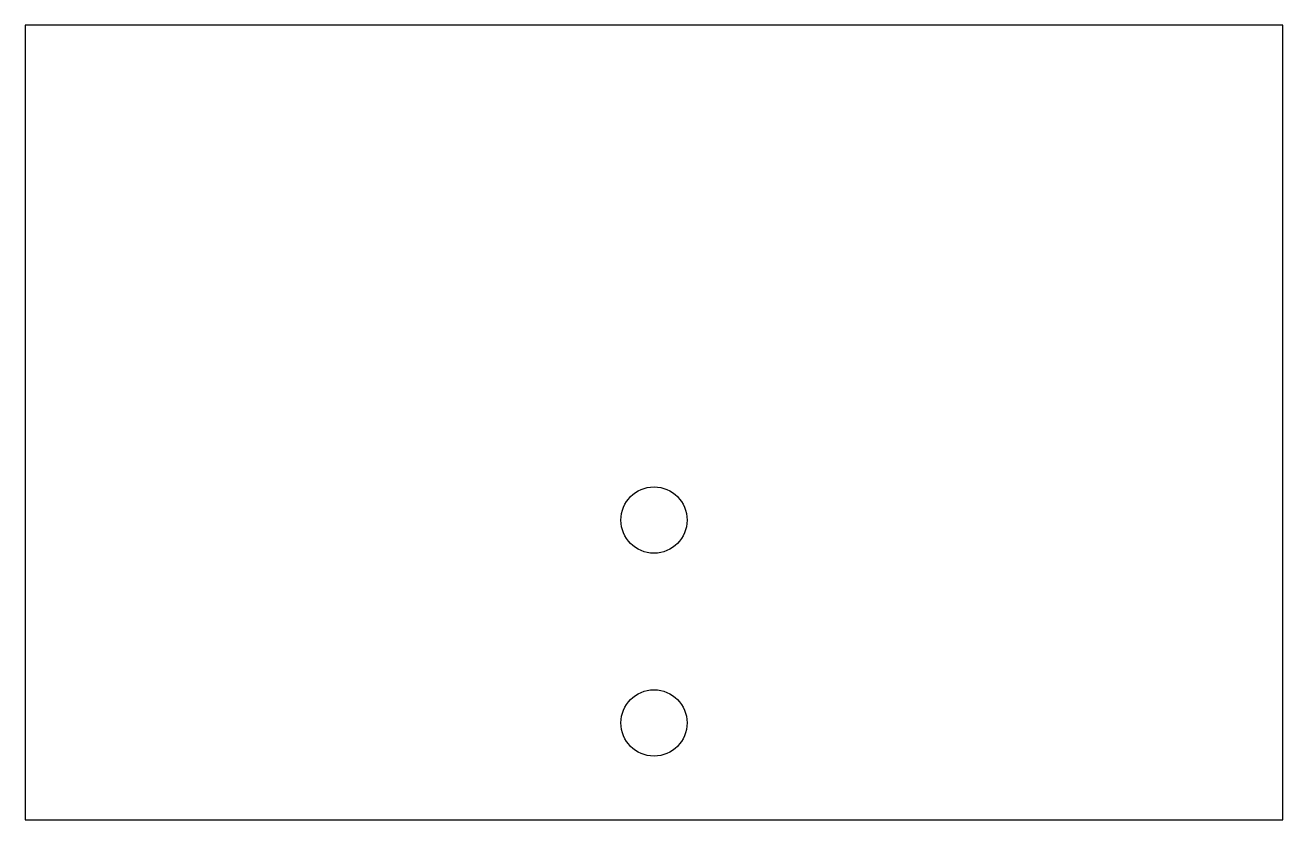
# Model space of a CAD drawing. Header units: millimetres. Extents: x -55 to 40, y 0 to 60.
import ezdxf

# ---------------------------------------------------------------- set-up
doc = ezdxf.new("R2010")
doc.units = ezdxf.units.MM

msp = doc.modelspace()

# ---------------------------------------------------------------- linework, layer by layer
msp.add_lwpolyline([(-55, 0), (40, 0), (40, 60), (-55, 60)], close=True)
for centre in [(-7.5, 22.633), (-7.5, 7.317)]:
    msp.add_circle(centre, 2.5)

doc.saveas('drawing.dxf')
